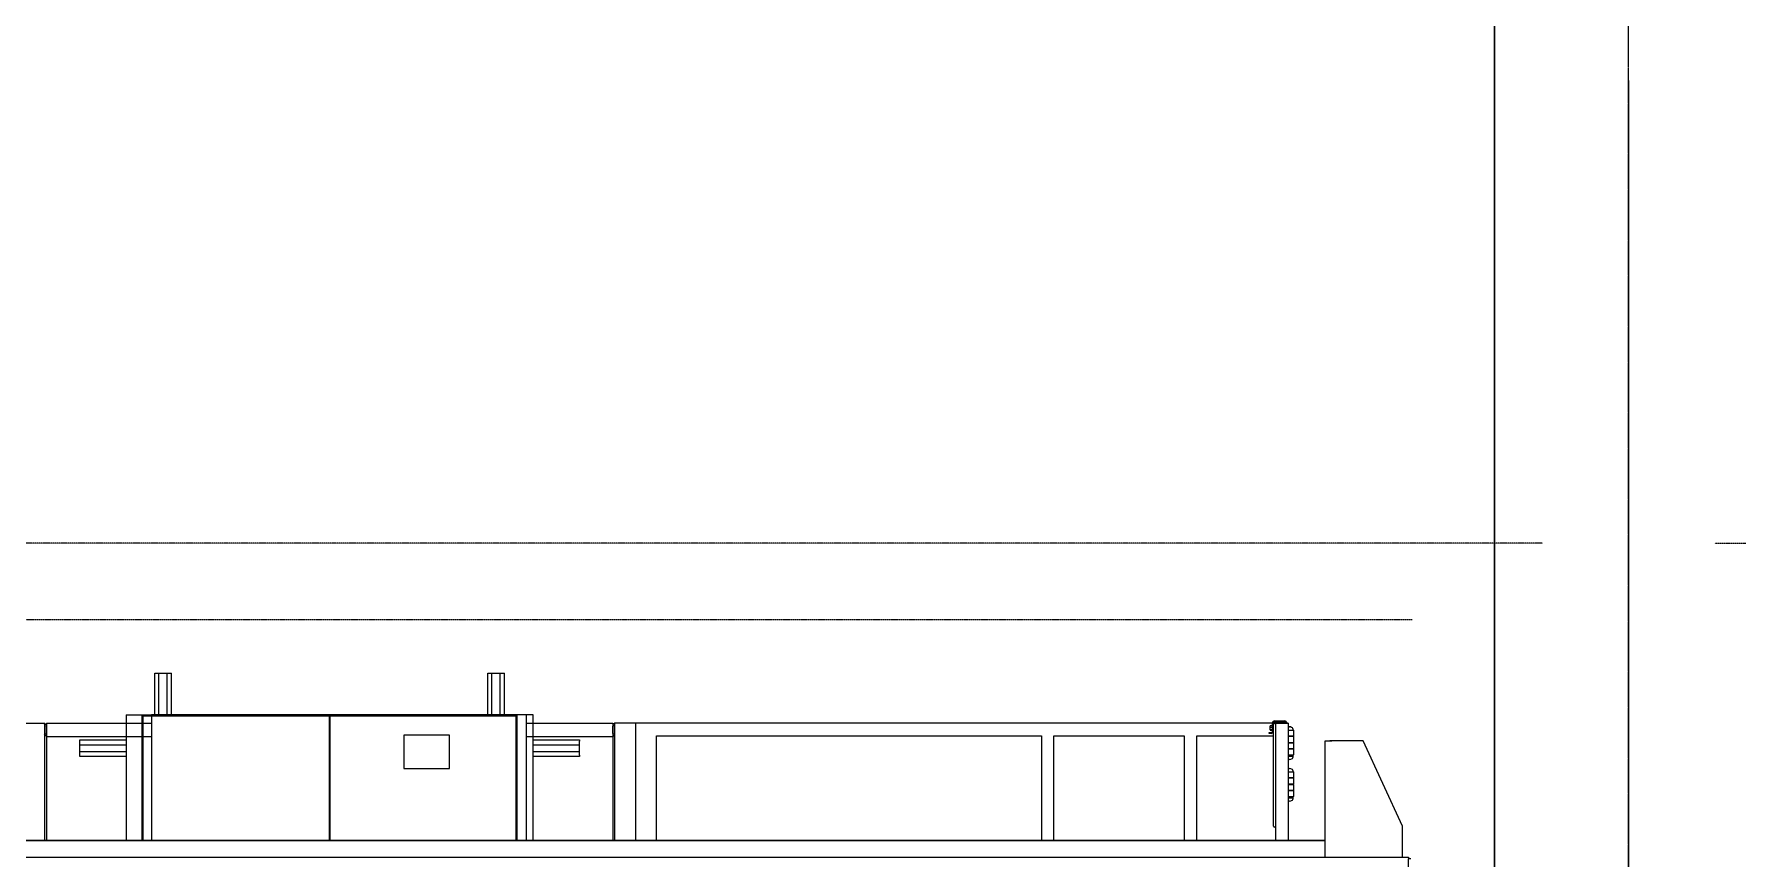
# Model space of a CAD drawing. Extents: x 220580 to 2027826, y -309201 to 71987.
# Drawn here: x 1057385 to 1061834, y -210429 to -208276 of the extents above; entities that cross this region are included whole.
import ezdxf

# ---------------------------------------------------------------- set-up
doc = ezdxf.new("R2010")
doc.units = 0
doc.linetypes.add('DASH', pattern=[0.35, 0.25, -0.1])
doc.linetypes.add('DOTE', pattern=[2.42, 2, -0.2, 0.02, -0.2])
for name, color, linetype in [('A-AXIS-DOTE', 14, 'DOTE'), ('A-LIN-V', 9, 'Continuous'), ('COLUMN', 4, 'Continuous')]:
    doc.layers.add(name, color=color, linetype=linetype)

# ---------------------------------------------------------------- blocks, each defined once
blk = doc.blocks.new('23423wer')
at = {"color": 1, "linetype": 'DASH'}
blk.add_line((-1667421, 542339.9), (-1674651.9, 542339.9), dxfattribs=at)
at = {"color": 6, "linetype": 'DASH'}
blk.add_lwpolyline([(-1667170.8, 542487.1), (-1674651.9, 542487.1)], dxfattribs=at)
at = {"layer": 'A-AXIS-DOTE', "color": 1}
blk.add_line((-1667005.2, 543376.2), (-1667005.2, 531171.5), dxfattribs=at)
at = {"layer": 'A-LIN-V', "color": 1}
for p, q in [((-1669837.6, 542237.1), (-1669829.6, 542237.1)), ((-1669837.6, 542157.1), (-1669837.6, 542237.1)), ((-1669837.6, 542157.1), (-1669837.6, 542237.1)), ((-1669837.6, 542237.1), (-1669829.6, 542237.1)), ((-1669829.6, 542157.1), (-1669829.6, 542237.1)), ((-1669829.6, 542237.1), (-1669813.6, 542237.1)), ((-1669829.6, 542157.1), (-1669829.6, 542237.1)), ((-1669829.6, 542237.1), (-1669813.6, 542237.1)), ((-1669813.6, 542237.1), (-1669805.6, 542237.1)), ((-1669813.6, 542157.1), (-1669813.6, 542237.1)), ((-1669813.6, 542237.1), (-1669805.6, 542237.1)), ((-1669813.6, 542157.1), (-1669813.6, 542237.1)), ((-1669805.6, 542157.1), (-1669805.6, 542237.1)), ((-1669805.6, 542157.1), (-1669805.6, 542237.1)), ((-1669197.6, 542237.1), (-1669189.6, 542237.1)), ((-1669197.6, 542157.1), (-1669197.6, 542237.1)), ((-1669197.6, 542237.1), (-1669189.6, 542237.1)), ((-1669197.6, 542157.1), (-1669197.6, 542237.1)), ((-1669189.6, 542157.1), (-1669189.6, 542237.1)), ((-1669189.6, 542237.1), (-1669173.6, 542237.1)), ((-1669189.6, 542157.1), (-1669189.6, 542237.1)), ((-1669189.6, 542237.1), (-1669173.6, 542237.1)), ((-1669173.6, 542237.1), (-1669165.6, 542237.1)), ((-1669173.6, 542157.1), (-1669173.6, 542237.1)), ((-1669173.6, 542157.1), (-1669173.6, 542237.1)), ((-1669173.6, 542237.1), (-1669165.6, 542237.1)), ((-1669165.6, 542157.1), (-1669165.6, 542237.1)), ((-1669165.6, 542157.1), (-1669165.6, 542237.1)), ((-1670089.6, 542141.1), (-1670049.6, 542141.1)), ((-1670049.6, 542141.1), (-1670049.6, 541915.5)), ((-1670045.6, 542141.1), (-1669843.7, 542141.1)), ((-1670045.6, 542141.1), (-1670045.6, 542135.5)), ((-1669892.8, 542157.1), (-1669861.6, 542157.1)), ((-1669892.8, 542157.1), (-1669892.8, 541915.5)), ((-1669861.6, 541915.5), (-1669861.6, 542157.1)), ((-1669861.6, 542157.1), (-1669141.6, 542157.1)), ((-1669859.6, 542155.1), (-1669502.4, 542155.1)), ((-1669859.6, 541915.5), (-1669859.6, 542155.1)), ((-1669123.7, 542157.1), (-1669843.7, 542157.1)), ((-1669843.7, 542157.1), (-1669843.7, 541915.5)), ((-1669502.4, 542155.1), (-1669502.4, 541915.5)), ((-1669500.8, 542155.1), (-1669143.6, 542155.1)), ((-1669500.8, 541915.5), (-1669500.8, 542155.1)), ((-1669143.6, 542155.1), (-1669143.6, 541915.5)), ((-1669110.4, 542157.1), (-1669141.6, 542157.1)), ((-1669141.6, 542157.1), (-1669141.6, 541915.5)), ((-1669123.7, 542157.1), (-1669123.7, 541915.5)), ((-1669123.7, 542141.1), (-1668957.6, 542141.1)), ((-1669110.4, 541915.5), (-1669110.4, 542157.1)), ((-1668957.6, 542141.1), (-1668957.6, 542135.5)), ((-1668913.6, 542141.1), (-1668953.6, 542141.1)), ((-1668953.6, 541915.5), (-1668953.6, 542141.1)), ((-1667689.8, 542141.1), (-1668913.6, 542141.1)), ((-1668913.6, 542141.1), (-1668913.6, 541915.5)), ((-1667689.8, 542125.4), (-1667689.8, 542141.4)), ((-1667688.2, 542141.4), (-1667688.2, 542125.4)), ((-1667663.8, 542141.1), (-1667688.2, 542141.1)), ((-1667688, 541943.5), (-1667688, 542138.7)), ((-1667685.8, 542145.4), (-1667666.2, 542145.4)), ((-1667666.2, 542143.8), (-1667685.8, 542143.8)), ((-1667685.6, 542141.1), (-1667666.4, 542141.1)), ((-1667683.2, 542141.1), (-1667659.2, 542141.1)), ((-1667683.2, 541915.5), (-1667683.2, 542141.1)), ((-1667663.8, 542141.1), (-1667663.8, 542141.4)), ((-1667662.2, 542141.4), (-1667662.2, 542141.1)), ((-1667659.2, 542141.1), (-1667662.2, 542141.1)), ((-1667659.2, 542141.1), (-1667659.2, 542141.1)), ((-1667659.2, 542141.1), (-1667659.2, 541915.5)), ((-1670048.4, 542121.1), (-1670048.4, 542135.5)), ((-1670045.6, 542135.5), (-1670045.6, 542121.1)), ((-1670045.6, 542121.1), (-1670045.6, 542115.5)), ((-1670045.6, 542115.5), (-1670045.6, 541915.5)), ((-1670045.6, 542115.5), (-1669843.7, 542115.5)), ((-1669981.6, 542109.1), (-1669892.8, 542109.1)), ((-1669981.6, 542106.7), (-1669981.6, 542109.1)), ((-1669981.6, 542099.5), (-1669981.6, 542106.7)), ((-1669358.9, 542118.3), (-1669358.9, 542054.3)), ((-1669270.9, 542118.3), (-1669358.9, 542118.3)), ((-1669270.9, 542054.3), (-1669270.9, 542118.3)), ((-1669123.7, 542115.5), (-1668957.6, 542115.5)), ((-1669110.4, 542109.1), (-1669021.6, 542109.1)), ((-1669021.6, 542109.1), (-1669021.6, 542106.7)), ((-1669021.6, 542099.5), (-1669021.6, 542106.7)), ((-1668957.6, 542121.1), (-1668957.6, 542135.5)), ((-1668957.6, 542121.1), (-1668957.6, 542115.5)), ((-1668957.6, 542115.5), (-1668957.6, 541915.5)), ((-1668954.8, 542135.5), (-1668954.8, 542121.1)), ((-1668873.6, 541915.5), (-1668873.6, 542117.1)), ((-1668873.6, 542117.1), (-1668133.6, 542117.1)), ((-1668133.6, 542117.1), (-1668133.6, 541915.5)), ((-1668109.6, 541915.5), (-1668109.6, 542117.1)), ((-1668109.6, 542117.1), (-1667859.2, 542117.1)), ((-1667859.2, 542117.1), (-1667859.2, 541915.5)), ((-1667835.2, 541915.5), (-1667835.2, 542117.1)), ((-1667835.2, 542117.1), (-1667688, 542117.1)), ((-1667696.2, 542121.4), (-1667696.2, 542123)), ((-1667696.2, 542123), (-1667692.2, 542123)), ((-1667692.2, 542121.4), (-1667696.2, 542121.4)), ((-1667693.8, 542132.9), (-1667693.8, 542135.8)), ((-1667689.8, 542135.8), (-1667693.8, 542135.8)), ((-1667693.8, 542128.4), (-1667693.8, 542132.9)), ((-1667689.8, 542132.9), (-1667693.8, 542132.9)), ((-1667693.8, 542128.4), (-1667693.8, 542127.8)), ((-1667689.8, 542128.4), (-1667693.8, 542128.4)), ((-1667693.8, 542127.8), (-1667689.8, 542127.8)), ((-1667688, 542134.2), (-1667688.2, 542134.2)), ((-1667688.2, 542129.4), (-1667688, 542129.4)), ((-1667653.8, 542134.2), (-1667659.2, 542134.2)), ((-1667659.2, 542127.5), (-1667648.8, 542127.5)), ((-1667659.2, 542115.9), (-1667648.8, 542115.9)), ((-1667648.8, 542115.9), (-1667659.2, 542115.9)), ((-1667653.8, 542133.5), (-1667653.8, 542134.2)), ((-1667648.8, 542115.9), (-1667648.8, 542127.5)), ((-1667648.8, 542104.3), (-1667648.8, 542115.9)), ((-1667588.3, 542107.5), (-1667575.5, 542107.5)), ((-1667588.3, 541883.5), (-1667588.3, 542107.5)), ((-1667566.4, 542107.5), (-1667579.2, 542107.5)), ((-1667515.5, 542107.5), (-1667575.5, 542107.5)), ((-1667439.5, 541943.5), (-1667515.5, 542107.5)), ((-1669981.6, 542099.5), (-1669892.8, 542099.5)), ((-1669981.6, 542086.7), (-1669981.6, 542099.5)), ((-1669981.6, 542086.7), (-1669892.8, 542086.7)), ((-1669981.6, 542079.5), (-1669981.6, 542086.7)), ((-1669981.6, 542077.1), (-1669981.6, 542079.5)), ((-1669892.8, 542077.1), (-1669981.6, 542077.1)), ((-1669110.4, 542099.5), (-1669021.6, 542099.5)), ((-1669110.4, 542086.7), (-1669021.6, 542086.7)), ((-1669021.6, 542077.1), (-1669110.4, 542077.1)), ((-1669021.6, 542086.7), (-1669021.6, 542099.5)), ((-1669021.6, 542079.5), (-1669021.6, 542086.7)), ((-1669021.6, 542079.5), (-1669021.6, 542077.1)), ((-1667659.2, 542104.3), (-1667648.8, 542104.3)), ((-1667659.2, 542103.5), (-1667648.8, 542103.5)), ((-1667648.8, 542091.9), (-1667659.2, 542091.9)), ((-1667659.2, 542091.9), (-1667648.8, 542091.9)), ((-1667659.2, 542080.3), (-1667648.8, 542080.3)), ((-1667659.2, 542077.9), (-1667649.6, 542077.9)), ((-1667652.8, 542103.5), (-1667652.8, 542104.3)), ((-1667652.8, 542077.9), (-1667652.8, 542080.3)), ((-1667648.8, 542091.9), (-1667648.8, 542103.5)), ((-1667648.8, 542080.3), (-1667648.8, 542091.9)), ((-1669358.9, 542054.3), (-1669270.9, 542054.3)), ((-1667659.2, 542047.5), (-1667648.8, 542047.5)), ((-1667648.8, 542035.9), (-1667648.8, 542047.5)), ((-1667648.8, 542035.9), (-1667659.2, 542035.9)), ((-1667659.2, 542035.9), (-1667648.8, 542035.9)), ((-1667659.2, 542024.3), (-1667648.8, 542024.3)), ((-1667659.2, 542023.5), (-1667648.8, 542023.5)), ((-1667659.2, 542011.9), (-1667648.8, 542011.9)), ((-1667648.8, 542011.9), (-1667659.2, 542011.9)), ((-1667652.8, 542023.5), (-1667652.8, 542024.3)), ((-1667648.8, 542024.3), (-1667648.8, 542035.9)), ((-1667648.8, 542011.9), (-1667648.8, 542023.5)), ((-1667648.8, 542000.3), (-1667648.8, 542011.9)), ((-1667659.2, 542000.3), (-1667648.8, 542000.3)), ((-1667659.2, 541997.9), (-1667649.6, 541997.9)), ((-1667652.8, 541997.9), (-1667652.8, 542000.3)), ((-1667439.5, 541883.5), (-1667439.5, 541943.5)), ((-1667588.3, 541915.5), (-1674651.9, 541915.5)), ((-1672256.3, 541915.5), (-1667588.3, 541915.5)), ((-1667683.2, 541941.1), (-1667685.6, 541941.1)), ((-1672256.3, 541883.5), (-1667428.3, 541883.5)), ((-1667428.3, 541883.5), (-1667428.3, 541880.3)), ((-1667423.5, 541880.3), (-1667428.3, 541880.3)), ((-1667428.3, 541500.7), (-1667428.3, 541880.3))]:
    blk.add_line(p, q, dxfattribs=at)
for centre, radius, start, end in [((-1670051.2, 542135.5), 5.6, 0, 73.3984), ((-1668952, 542135.5), 5.6, 106.6015, 180), ((-1667685.8, 542141.4), 4, 90, 180), ((-1667685.8, 542141.4), 2.4, 90, 180), ((-1667685.6, 542138.7), 2.4, 90, 180), ((-1667666.4, 542138.7), 2.4, 89.4504, 90), ((-1667666.2, 542141.4), 4, 360, 90), ((-1667666.2, 542141.4), 2.4, 360, 90), ((-1670051.2, 542135.5), 2.8, 360, 55.1501), ((-1670051.2, 542121.1), 5.6, 286.6015, 360), ((-1670051.2, 542121.1), 2.8, 304.8499, 360), ((-1668952, 542121.1), 5.6, 180, 253.3984), ((-1668952, 542135.5), 2.8, 124.8499, 180), ((-1668952, 542121.1), 2.8, 180, 235.1501), ((-1667692.2, 542125.4), 2.4, 270, 360), ((-1667692.2, 542125.4), 4, 270, 360), ((-1667656, 542127.5), 6.4, 0, 119.998), ((-1667656, 542077.9), 6.4, 240.002, 0), ((-1667656, 542047.5), 6.4, 0, 119.9981), ((-1667656, 541997.9), 6.4, 240.0019, 0), ((-1667685.6, 541943.5), 2.4, 180, 270)]:
    blk.add_arc(centre, radius, start, end, dxfattribs=at)
blk = doc.blocks.new('55555')
at = {"layer": 'COLUMN'}
for points in [[(-350, 700), (-350, -14200), (350, -14200), (350, 700)], [(16850, 700), (16850, -14200), (16150, -14200), (16150, 700)]]:
    blk.add_lwpolyline(points, close=True, dxfattribs=at)
blk = doc.blocks.new('23423wer-M')
at = {"color": 6, "linetype": 'DASH'}
blk.add_lwpolyline([(1667170.8, 542487.1), (1674651.9, 542487.1)], dxfattribs=at)
at = {"layer": 'A-AXIS-DOTE', "color": 1}
blk.add_line((1667005.2, 543376.2), (1667005.2, 531171.5), dxfattribs=at)
blk = doc.blocks.new('20250917080948')
at = {"layer": 'A-AXIS-DOTE', "ltscale": 2}
blk.add_line((16500, -5813.6), (16500, 21247.6), dxfattribs=at)

msp = doc.modelspace()

# ---------------------------------------------------------------- linework, layer by layer
at = {"layer": 'A-AXIS-DOTE', "ltscale": 2}
msp.add_line((1061548.9, -228168.4), (1061548.9, -201107.2), dxfattribs=at)

# ---------------------------------------------------------------- block references
at = {"ltscale": 1000}
msp.add_blockref('20250917080948', (1045048.9, -222354.8), dxfattribs=at)
at = {"xscale": 1.35874988235309, "yscale": 1.35874988235309, "zscale": 1.35874988235309}
for name, p in [('23423wer', (3326592, -946709.1)), ('23423wer-M', (-1203494.2, -946709.1))]:
    msp.add_blockref(name, p, dxfattribs=at)
at = {"layer": 'A-LIN-V'}
for p in [(1045048.9, -208154.8), (1061548.9, -208154.8)]:
    msp.add_blockref('55555', p, dxfattribs=at)

doc.saveas('drawing.dxf')
